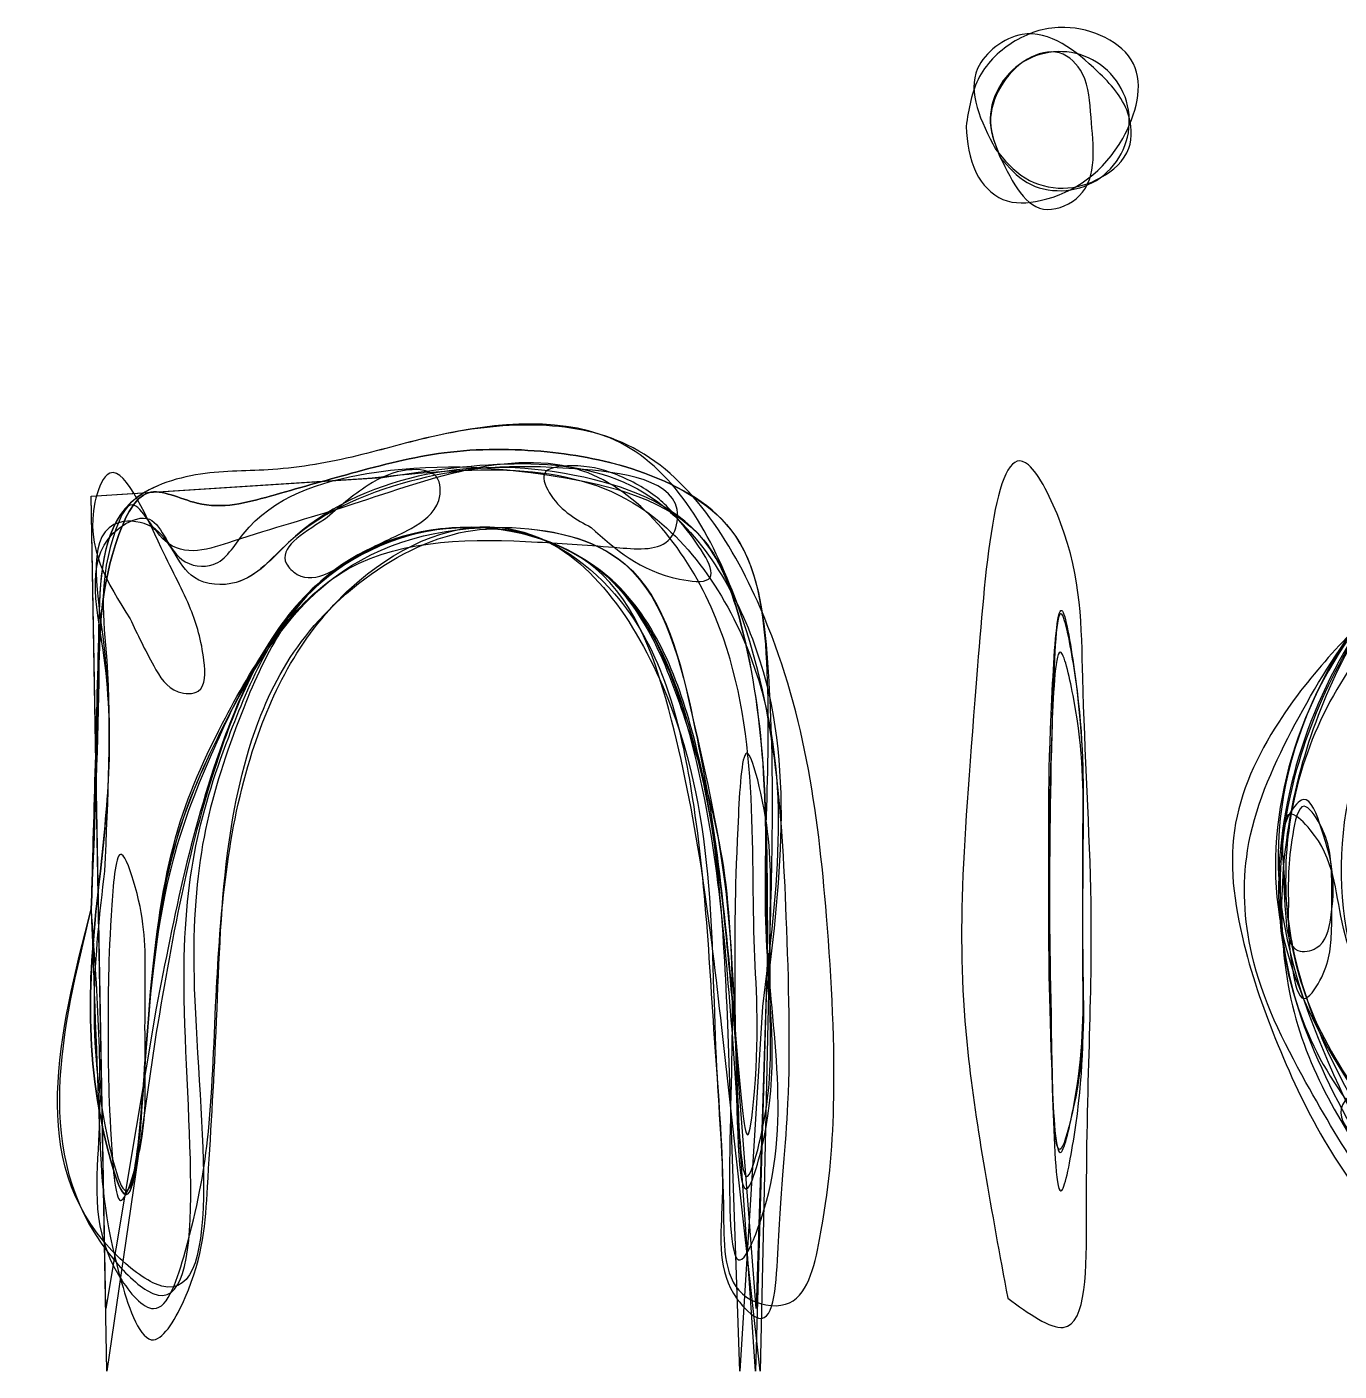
# Model space of a CAD drawing. Extents: x 0.67 to 2.28, y 0.8 to 1.63.
# Drawn here: x 1.2393 to 1.458, y 0.8698 to 1.0938 of the extents above; entities that cross this region are included whole.
import ezdxf

# ---------------------------------------------------------------- set-up
doc = ezdxf.new("R2010")
doc.units = 0
doc.layers.get('0').update_dxf_attribs({"linetype": 'CONTINUOUS'})

msp = doc.modelspace()

# ---------------------------------------------------------------- linework, layer by layer
at = {"color": 7}
for points in [[(1.395833, 1.077257)], [(1.400718, 1.07344)], [(1.400718, 1.07344)], [(1.401487, 1.072197)], [(1.401487, 1.072197)], [(1.401592, 1.072027)], [(1.401592, 1.072027)], [(1.288889, 1.011709)], [(1.333333, 1.010417)], [(1.256495, 0.995194)], [(1.251551, 0.953125)], [(1.251551, 0.953125)], [(1.251551, 0.953125)], [(1.252214, 0.953125)], [(1.409669, 0.953125)], [(1.409669, 0.953125)], [(1.409669, 0.953125)], [(1.409669, 0.953125)], [(1.409669, 0.953125)], [(1.448739, 0.953993)], [(1.409584, 0.947917)], [(1.409752, 0.947917)], [(1.409752, 0.947917)], [(1.409752, 0.947917)], [(1.409752, 0.947917)], [(1.449561, 0.947917)], [(1.25, 0.947269)], [(1.25, 0.946795)], [(1.25, 0.946795)], [(1.25, 0.946654)], [(1.357288, 0.9375)], [(1.357288, 0.9375)], [(1.252837, 0.927083)], [(1.402778, 0.881944)], [(1.402778, 0.881944)]]:
    msp.add_lwpolyline(points, close=True, dxfattribs=at)
for points in [[(1.251308, 0.942708), (1.250017, 1.015625), (1.298546, 1.018758)], [(1.260864, 0.930287), (1.25245, 0.880208), (1.251234, 0.947917), (1.250017, 1.015625), (1.295347, 1.018543)], [(1.260602, 0.924674), (1.252599, 0.869792), (1.251308, 0.942708)], [(1.363052, 0.94044), (1.36152, 0.869792), (1.35513, 0.927084)], [(1.362706, 0.938021), (1.360828, 0.880209), (1.356831, 0.932028)], [(1.362497, 0.932292), (1.36073, 0.869792), (1.356824, 0.926768)], [(1.361891, 0.930566), (1.358106, 0.869792), (1.356136, 0.927604)]]:
    msp.add_lwpolyline(points, dxfattribs=at)
for points, knots in [([(1.395833, 1.077257), (1.396287, 1.080162), (1.397181, 1.085894), (1.403812, 1.092143), (1.413481, 1.095124), (1.426836, 1.089162), (1.42242, 1.072484), (1.412252, 1.064829), (1.40162, 1.064136), (1.396508, 1.069804), (1.396075, 1.074589), (1.395833, 1.077257)], [0, 0, 0, 0, 0.00861, 0.016989, 0.025599, 0.038505, 0.051097, 0.068297, 0.07453, 0.080815, 0.088741, 0.088741, 0.088741, 0.088741]), ([(1.400718, 1.07344), (1.398339, 1.078153), (1.394347, 1.086063), (1.406838, 1.095651), (1.416853, 1.087721), (1.423159, 1.080779), (1.423858, 1.072922), (1.418519, 1.068268), (1.412064, 1.066348), (1.405152, 1.068146), (1.402222, 1.071644), (1.400718, 1.07344)], [0, 0, 0, 0, 0.013775, 0.023114, 0.03709, 0.045669, 0.051557, 0.058322, 0.064859, 0.071398, 0.078292, 0.078292, 0.078292, 0.078292]), ([(1.400718, 1.07344), (1.398339, 1.078153), (1.394347, 1.086063), (1.406838, 1.095651), (1.416853, 1.087721), (1.423159, 1.080779), (1.423858, 1.072922), (1.418519, 1.068268), (1.412064, 1.066348), (1.405152, 1.068146), (1.402222, 1.071644), (1.400718, 1.07344)], [0, 0, 0, 0, 0.013775, 0.023114, 0.03709, 0.045669, 0.051557, 0.058322, 0.064859, 0.071398, 0.078292, 0.078292, 0.078292, 0.078292]), ([(1.401592, 1.072027), (1.400793, 1.073932), (1.399217, 1.077692), (1.400813, 1.083885), (1.405057, 1.088462), (1.411104, 1.090245), (1.417196, 1.088804), (1.421801, 1.084517), (1.423576, 1.078482), (1.42214, 1.072388), (1.417841, 1.067777), (1.411849, 1.066028), (1.405596, 1.067369), (1.402938, 1.07046), (1.401592, 1.072027)], [0, 0, 0, 0, 0.006055, 0.011948, 0.018003, 0.024058, 0.029951, 0.036006, 0.042061, 0.047954, 0.054009, 0.060064, 0.065957, 0.072012, 0.072012, 0.072012, 0.072012]), ([(1.401592, 1.072027), (1.400793, 1.073932), (1.399217, 1.077692), (1.400813, 1.083885), (1.405057, 1.088462), (1.411104, 1.090245), (1.417196, 1.088804), (1.421801, 1.084517), (1.423576, 1.078482), (1.42214, 1.072388), (1.417841, 1.067777), (1.411849, 1.066028), (1.405596, 1.067369), (1.402938, 1.07046), (1.401592, 1.072027)], [0, 0, 0, 0, 0.006055, 0.011948, 0.018003, 0.024058, 0.029951, 0.036006, 0.042061, 0.047954, 0.054009, 0.060064, 0.065957, 0.072012, 0.072012, 0.072012, 0.072012]), ([(1.401487, 1.072197), (1.400727, 1.074103), (1.399198, 1.077939), (1.401274, 1.084217), (1.405367, 1.088654), (1.41159, 1.090582), (1.416359, 1.085471), (1.416567, 1.077051), (1.418227, 1.066524), (1.406789, 1.06138), (1.403616, 1.067854), (1.401487, 1.072197)], [0, 0, 0, 0, 0.00599, 0.012053, 0.018514, 0.023952, 0.02911, 0.036537, 0.049721, 0.055519, 0.067341, 0.067341, 0.067341, 0.067341]), ([(1.401487, 1.072197), (1.400727, 1.074103), (1.399198, 1.077939), (1.401274, 1.084217), (1.405367, 1.088654), (1.41159, 1.090582), (1.416359, 1.085471), (1.416567, 1.077051), (1.418227, 1.066524), (1.406789, 1.06138), (1.403616, 1.067854), (1.401487, 1.072197)], [0, 0, 0, 0, 0.00599, 0.012053, 0.018514, 0.023952, 0.02911, 0.036537, 0.049721, 0.055519, 0.067341, 0.067341, 0.067341, 0.067341]), ([(1.465968, 0.893229), (1.462751, 0.897498), (1.455765, 0.906769), (1.448099, 0.92266), (1.441709, 0.940336), (1.438536, 0.959967), (1.448622, 0.981538), (1.469555, 1.002527), (1.49358, 1.025684), (1.530849, 1.033282), (1.551965, 1.020423), (1.57902, 1.002819), (1.558086, 0.988534), (1.540026, 1.001015), (1.521233, 1.009094), (1.502721, 1.006845), (1.485197, 0.992054), (1.469796, 0.96685), (1.467478, 0.933819), (1.478622, 0.907582), (1.498328, 0.898774), (1.516904, 0.897719), (1.539512, 0.899706), (1.555294, 0.906566), (1.573977, 0.902072), (1.556051, 0.883468), (1.534381, 0.875156), (1.496087, 0.873867), (1.47561, 0.887031), (1.465968, 0.893229)], [0, 0, 0, 0, 0.016011, 0.034767, 0.052541, 0.0727, 0.092211, 0.12106, 0.161594, 0.191356, 0.223854, 0.24569, 0.256064, 0.283381, 0.303338, 0.31763, 0.336455, 0.369953, 0.403609, 0.433215, 0.447567, 0.465863, 0.488935, 0.513645, 0.521167, 0.533441, 0.565633, 0.603825, 0.637813, 0.637813, 0.637813, 0.637813]), ([(1.25, 0.946654), (1.250434, 0.961456), (1.251071, 0.983158), (1.251687, 1.014673), (1.268208, 1.020028), (1.280933, 1.019659), (1.294181, 1.022062), (1.312482, 1.027509), (1.341893, 1.030138), (1.363352, 0.990936), (1.365803, 0.953916), (1.36681, 0.914912), (1.364673, 0.898388), (1.363897, 0.875245), (1.354089, 0.884928), (1.355929, 0.899915), (1.353291, 0.928742), (1.352104, 0.963499), (1.342752, 0.998146), (1.316948, 1.015193), (1.289345, 1.001051), (1.273601, 0.970534), (1.270839, 0.938426), (1.270022, 0.909012), (1.267194, 0.89439), (1.261819, 0.876533), (1.249685, 0.890675), (1.252392, 0.913048), (1.250922, 0.933706), (1.25, 0.946654)], [0, 0, 0, 0, 0.046702, 0.068473, 0.081114, 0.093176, 0.107394, 0.120797, 0.151667, 0.184661, 0.237757, 0.268823, 0.292893, 0.305092, 0.309877, 0.32525, 0.349127, 0.3969, 0.430286, 0.452404, 0.479029, 0.511025, 0.552334, 0.576185, 0.595222, 0.606057, 0.613723, 0.636686, 0.675251, 0.675251, 0.675251, 0.675251]), ([(1.25, 0.947269), (1.250422, 0.961939), (1.25104, 0.983459), (1.25174, 1.014737), (1.268216, 1.020019), (1.280934, 1.019664), (1.294171, 1.022046), (1.312941, 1.027712), (1.343139, 1.029379), (1.367268, 0.991574), (1.372548, 0.953061), (1.374398, 0.916303), (1.372677, 0.896437), (1.368764, 0.879291), (1.355316, 0.882095), (1.355702, 0.901079), (1.352788, 0.933021), (1.35485, 0.974923), (1.323226, 1.019844), (1.289267, 1.000242), (1.276639, 0.977671), (1.271658, 0.954015), (1.271092, 0.927919), (1.269485, 0.90212), (1.268594, 0.886499), (1.25965, 0.870641), (1.252102, 0.892337), (1.251269, 0.912435), (1.25047, 0.934359), (1.25, 0.947269)], [0, 0, 0, 0, 0.046282, 0.067893, 0.080517, 0.092579, 0.106797, 0.1202, 0.152365, 0.187308, 0.239934, 0.271703, 0.293984, 0.306148, 0.312764, 0.326849, 0.353139, 0.415891, 0.450889, 0.488512, 0.505875, 0.529529, 0.559393, 0.585292, 0.604112, 0.612888, 0.623851, 0.649749, 0.686838, 0.686838, 0.686838, 0.686838]), ([(1.481552, 0.881976), (1.478495, 0.88415), (1.470907, 0.889547), (1.461589, 0.9023), (1.451587, 0.918987), (1.442581, 0.936958), (1.441486, 0.958198), (1.452506, 0.983025), (1.471745, 1.010945), (1.507699, 1.029059), (1.539199, 1.025491), (1.557722, 1.015786), (1.5676, 1.008319), (1.568168, 0.998737), (1.562863, 0.992901), (1.554594, 0.993109), (1.542922, 1.006287), (1.513044, 1.016217), (1.477496, 0.990509), (1.466027, 0.95256), (1.471447, 0.9149), (1.502171, 0.895252), (1.534963, 0.898255), (1.555282, 0.906528), (1.573994, 0.902097), (1.558683, 0.886221), (1.541804, 0.877848), (1.511311, 0.873965), (1.49154, 0.879286), (1.481552, 0.881974)], [0, 0, 0, 0, 0.011199, 0.027805, 0.046689, 0.06989, 0.087202, 0.108411, 0.150035, 0.186791, 0.22338, 0.239314, 0.250558, 0.257893, 0.265414, 0.271308, 0.280373, 0.316134, 0.353899, 0.397675, 0.431104, 0.459089, 0.497975, 0.522685, 0.530207, 0.542481, 0.566548, 0.597009, 0.628104, 0.628104, 0.628104, 0.628104]), ([(1.469364, 0.895219), (1.457876, 0.91649), (1.435605, 0.957727), (1.476194, 1.024318), (1.532404, 1.028471), (1.557923, 1.012797), (1.565977, 1.006824), (1.568403, 0.997886), (1.560155, 0.995083), (1.551629, 0.997175), (1.540897, 1.002716), (1.528714, 1.009549), (1.512383, 1.009234), (1.492865, 1.002022), (1.471094, 0.986412), (1.462009, 0.955194), (1.469871, 0.929277), (1.482207, 0.909404), (1.502009, 0.901416), (1.523755, 0.899631), (1.556145, 0.905663), (1.555147, 0.875183), (1.52552, 0.877769), (1.503525, 0.876123), (1.483963, 0.88261), (1.474284, 0.89097), (1.469365, 0.895219)], [0, 0, 0, 0, 0.068135, 0.132088, 0.197002, 0.211061, 0.221366, 0.22739, 0.233413, 0.242464, 0.254168, 0.269382, 0.283605, 0.301329, 0.331702, 0.359926, 0.392388, 0.410604, 0.428013, 0.452535, 0.483623, 0.494186, 0.526269, 0.546793, 0.565606, 0.585051, 0.585051, 0.585051, 0.585051]), ([(1.252214, 0.953125), (1.2528, 0.96515), (1.253752, 0.984702), (1.250854, 1.003039), (1.257125, 1.017157), (1.262449, 1.00421), (1.277084, 1.009416), (1.29788, 1.015061), (1.331613, 1.028586), (1.362336, 0.990411), (1.35928, 0.949237), (1.361647, 0.925222), (1.359269, 0.903986), (1.355516, 0.948544), (1.353596, 0.965239), (1.343952, 1.006677), (1.315504, 1.012465), (1.287052, 1.00505), (1.266609, 0.968462), (1.259762, 0.946794), (1.257394, 0.890851), (1.248738, 0.922855), (1.250603, 0.939097), (1.252214, 0.953125)], [0, 0, 0, 0, 0.035096, 0.057062, 0.061707, 0.070008, 0.081343, 0.100997, 0.140962, 0.172155, 0.228093, 0.253321, 0.260488, 0.27319, 0.330393, 0.358527, 0.379607, 0.409287, 0.442215, 0.490356, 0.518519, 0.525708, 0.571242, 0.571242, 0.571242, 0.571242]), ([(1.402778, 0.881944), (1.40012, 0.896286), (1.393339, 0.93287), (1.395899, 0.963845), (1.40134, 1.032455), (1.415132, 1.005214), (1.415003, 0.982468), (1.417685, 0.940725), (1.415527, 0.913978), (1.416107, 0.87223), (1.406297, 0.87938), (1.402778, 0.881944)], [0, 0, 0, 0, 0.041524, 0.105926, 0.140503, 0.151531, 0.177642, 0.21509, 0.267619, 0.286326, 0.296789, 0.296789, 0.296789, 0.296789]), ([(1.402778, 0.881944), (1.40012, 0.896286), (1.393339, 0.93287), (1.395899, 0.963845), (1.40134, 1.032455), (1.415132, 1.005214), (1.415003, 0.982468), (1.417685, 0.940725), (1.415527, 0.913978), (1.416107, 0.87223), (1.406297, 0.87938), (1.402778, 0.881944)], [0, 0, 0, 0, 0.041524, 0.105926, 0.140503, 0.151531, 0.177642, 0.21509, 0.267619, 0.286326, 0.296789, 0.296789, 0.296789, 0.296789]), ([(1.25, 0.946795), (1.250527, 0.959619), (1.251401, 0.980863), (1.251404, 1.002931), (1.25871, 1.018588), (1.269214, 1.012663), (1.280487, 1.015783), (1.293923, 1.019635), (1.309177, 1.023618), (1.325561, 1.023534), (1.342084, 1.020431), (1.360381, 1.01085), (1.364322, 0.978772), (1.360025, 0.940853), (1.367331, 0.908274), (1.354862, 0.878379), (1.358876, 0.944677), (1.353035, 0.966818), (1.340159, 1.004701), (1.312053, 1.013236), (1.284626, 1.003628), (1.269843, 0.969527), (1.262134, 0.939837), (1.270791, 0.870797), (1.239216, 0.90279), (1.244996, 0.926375), (1.25, 0.946795)], [0, 0, 0, 0, 0.037833, 0.062673, 0.071172, 0.079489, 0.091708, 0.105786, 0.121623, 0.138768, 0.154236, 0.172561, 0.195453, 0.242971, 0.289813, 0.293726, 0.330577, 0.380215, 0.410263, 0.434805, 0.460257, 0.490793, 0.535135, 0.584065, 0.59297, 0.650431, 0.650431, 0.650431, 0.650431]), ([(1.25, 0.946795), (1.250527, 0.959619), (1.251401, 0.980863), (1.251404, 1.002931), (1.25871, 1.018588), (1.269214, 1.012663), (1.280487, 1.015783), (1.293923, 1.019635), (1.309177, 1.023619), (1.325561, 1.023532), (1.342088, 1.020439), (1.360412, 1.010786), (1.364165, 0.9788), (1.3635, 0.955882), (1.363052, 0.94044)], [0, 0, 0, 0, 0.037833, 0.062673, 0.071172, 0.079489, 0.091708, 0.105786, 0.121623, 0.138768, 0.154236, 0.172572, 0.19554, 0.242984, 0.242984, 0.242984, 0.242984]), ([(1.295347, 1.018543), (1.311649, 1.02025), (1.339786, 1.023195), (1.368392, 0.9809), (1.364423, 0.950177), (1.361891, 0.930566)], [0, 0, 0, 0, 0.045152, 0.077931, 0.135774, 0.135774, 0.135774, 0.135774]), ([(1.298546, 1.018758), (1.314481, 1.021075), (1.341457, 1.024998), (1.368701, 0.982801), (1.36497, 0.952425), (1.362497, 0.932292)], [0, 0, 0, 0, 0.043736, 0.07404, 0.133609, 0.133609, 0.133609, 0.133609]), ([(1.46875, 0.895833), (1.460013, 0.910166), (1.442504, 0.93889), (1.453403, 0.989665), (1.486404, 1.024082), (1.526679, 1.022131), (1.551497, 1.019998), (1.571363, 1.000907), (1.561612, 0.993594), (1.553604, 0.995045), (1.541789, 1.004313), (1.519616, 1.013282), (1.488933, 1.002369), (1.471471, 0.979592), (1.46162, 0.957737), (1.462683, 0.93694), (1.47399, 0.920489), (1.485274, 0.90337), (1.505439, 0.895482), (1.528517, 0.897142), (1.548349, 0.903597), (1.568184, 0.888819), (1.539101, 0.878786), (1.519674, 0.873565), (1.48969, 0.878129), (1.475844, 0.889836), (1.46875, 0.895833)], [0, 0, 0, 0, 0.048678, 0.097557, 0.144687, 0.177607, 0.210718, 0.227751, 0.234029, 0.241063, 0.250701, 0.278951, 0.308367, 0.34088, 0.362891, 0.379036, 0.400652, 0.421785, 0.439003, 0.462491, 0.4902, 0.500064, 0.519105, 0.548406, 0.574711, 0.602349, 0.602349, 0.602349, 0.602349]), ([(1.251551, 0.953125), (1.252763, 0.964388), (1.25457, 0.981183), (1.248637, 1.012502), (1.262986, 1.010925), (1.264762, 1.001085), (1.276221, 1.000316), (1.285484, 1.012054), (1.304891, 1.020879), (1.32972, 1.020817), (1.352498, 1.012442), (1.359814, 0.991025), (1.362996, 0.967619), (1.362012, 0.937046), (1.364851, 0.91633), (1.35778, 0.893538), (1.357594, 0.948186), (1.353253, 0.964905), (1.344099, 1.006551), (1.315541, 1.012507), (1.287047, 1.005037), (1.266641, 0.968482), (1.259567, 0.9466), (1.25759, 0.890118), (1.248067, 0.922263), (1.249934, 0.938801), (1.251551, 0.953125)], [0, 0, 0, 0, 0.039126, 0.058343, 0.06376, 0.0748, 0.081774, 0.092758, 0.117043, 0.143092, 0.167133, 0.182471, 0.207594, 0.23906, 0.271403, 0.276554, 0.297743, 0.35463, 0.382878, 0.404081, 0.433761, 0.466689, 0.51483, 0.543613, 0.550764, 0.597012, 0.597012, 0.597012, 0.597012]), ([(1.251551, 0.953125), (1.252763, 0.964388), (1.25457, 0.981182), (1.248636, 1.012502), (1.262987, 1.010925), (1.264757, 1.001089), (1.276234, 1.000306), (1.285283, 1.012055), (1.305847, 1.019953), (1.325113, 1.021339), (1.349893, 1.018143), (1.346366, 1.006332), (1.335631, 1.007254), (1.319212, 1.008452), (1.289627, 1.008815), (1.266627, 0.970049), (1.259706, 0.948213), (1.257587, 0.890125), (1.24807, 0.922257), (1.249936, 0.938798), (1.251551, 0.953125)], [0, 0, 0, 0, 0.039126, 0.058343, 0.06376, 0.0748, 0.081774, 0.092758, 0.116694, 0.142975, 0.161865, 0.165799, 0.174353, 0.188113, 0.219877, 0.253106, 0.30392, 0.332703, 0.339854, 0.386102, 0.386102, 0.386102, 0.386102]), ([(1.251551, 0.953125), (1.252778, 0.964689), (1.25469, 0.982711), (1.248287, 1.007822), (1.26134, 1.013742), (1.263033, 1.004413), (1.271588, 1.00325), (1.277888, 1.01488), (1.299141, 1.021432), (1.325115, 1.020372), (1.352166, 1.013577), (1.359838, 0.991018), (1.362772, 0.967524), (1.362729, 0.948576), (1.362706, 0.938021)], [0, 0, 0, 0, 0.036808, 0.057362, 0.062216, 0.07121, 0.07653, 0.083654, 0.10661, 0.137956, 0.164904, 0.180223, 0.205295, 0.236824, 0.236824, 0.236824, 0.236824]), ([(1.256495, 0.995194), (1.252738, 1.001128), (1.248055, 1.008523), (1.254034, 1.02433), (1.261688, 1.006338), (1.266529, 0.997795), (1.268882, 0.990052), (1.269196, 0.982548), (1.26315, 0.982668), (1.259804, 0.988241), (1.257731, 0.992597), (1.256495, 0.995194)], [0, 0, 0, 0, 0.020266, 0.025258, 0.04039, 0.051746, 0.06061, 0.065758, 0.069107, 0.075059, 0.083849, 0.083849, 0.083849, 0.083849]), ([(1.288889, 1.011709), (1.291246, 1.013753), (1.295432, 1.017383), (1.301665, 1.020407), (1.308266, 1.019869), (1.308437, 1.013518), (1.302334, 1.009333), (1.294673, 1.006577), (1.286631, 1.00005), (1.280224, 1.006337), (1.285054, 1.009331), (1.288889, 1.011709)], [0, 0, 0, 0, 0.009251, 0.016431, 0.021271, 0.025201, 0.031753, 0.041413, 0.0523, 0.054814, 0.064504, 0.064504, 0.064504, 0.064504]), ([(1.333333, 1.010417), (1.330919, 1.011717), (1.327446, 1.013588), (1.324291, 1.020297), (1.331612, 1.020998), (1.337241, 1.019647), (1.344401, 1.015907), (1.348904, 1.010697), (1.356194, 1.000755), (1.342525, 1.002163), (1.337357, 1.006804), (1.333333, 1.010417)], [0, 0, 0, 0, 0.008536, 0.012277, 0.017038, 0.024296, 0.032003, 0.039195, 0.048678, 0.05353, 0.07059, 0.07059, 0.07059, 0.07059]), ([(1.475363, 0.896589), (1.462802, 0.912522), (1.438623, 0.94319), (1.458913, 1.004859), (1.502693, 1.022759), (1.533593, 1.020033), (1.546013, 1.016872), (1.558406, 1.013305), (1.555081, 1.003692), (1.541737, 1.00601), (1.525721, 1.00657), (1.505567, 1.011169), (1.485088, 1.00299), (1.470205, 0.981376), (1.457854, 0.951686), (1.466224, 0.914085), (1.490442, 0.89471), (1.511888, 0.886704), (1.528785, 0.886166), (1.541295, 0.893404), (1.550871, 0.898317), (1.559041, 0.90167), (1.565367, 0.894489), (1.552303, 0.88383), (1.537795, 0.878089), (1.519584, 0.873124), (1.503727, 0.878311), (1.490124, 0.885851), (1.480506, 0.892848), (1.475363, 0.896589)], [0, 0, 0, 0, 0.057567, 0.110804, 0.167096, 0.185731, 0.200984, 0.210284, 0.214877, 0.225341, 0.243266, 0.267286, 0.284154, 0.305983, 0.343943, 0.37792, 0.413107, 0.431825, 0.446335, 0.462097, 0.473382, 0.480677, 0.484756, 0.497304, 0.51673, 0.538535, 0.549439, 0.566027, 0.58509, 0.58509, 0.58509, 0.58509]), ([(1.475363, 0.896589), (1.466522, 0.905701), (1.449195, 0.923559), (1.446095, 0.963795), (1.459586, 0.993094), (1.476331, 1.013469), (1.496364, 1.020394), (1.517359, 1.019288), (1.536943, 1.01624), (1.552911, 1.010118), (1.559684, 1.001928), (1.564913, 0.991701), (1.556361, 0.989594), (1.54814, 1.004576), (1.525238, 1.012127), (1.494504, 1.007525), (1.46544, 0.980785), (1.455249, 0.934137), (1.486222, 0.886934), (1.527649, 0.890072), (1.548545, 0.89854), (1.55785, 0.901452), (1.565725, 0.894744), (1.552015, 0.883495), (1.537772, 0.878187), (1.519539, 0.87312), (1.50373, 0.878316), (1.490123, 0.885849), (1.480506, 0.892847), (1.475363, 0.896589)], [0, 0, 0, 0, 0.037079, 0.072666, 0.112613, 0.131987, 0.149737, 0.173767, 0.194127, 0.210249, 0.221451, 0.230253, 0.23311, 0.243725, 0.272751, 0.301687, 0.332912, 0.385617, 0.43148, 0.479595, 0.492813, 0.50173, 0.506275, 0.518696, 0.538135, 0.559824, 0.570727, 0.587315, 0.606378, 0.606378, 0.606378, 0.606378]), ([(1.46875, 0.895833), (1.461879, 0.905572), (1.44784, 0.925471), (1.447606, 0.96418), (1.459789, 0.993587), (1.476359, 1.01346), (1.496354, 1.020397), (1.517362, 1.019287), (1.536943, 1.016241), (1.552911, 1.010117), (1.559684, 1.001929), (1.564913, 0.991698), (1.55636, 0.989599), (1.545148, 1.009833), (1.505654, 1.015553), (1.465874, 0.984331), (1.457877, 0.936847), (1.479489, 0.90268), (1.510278, 0.887509), (1.536653, 0.893077), (1.550987, 0.900194), (1.559396, 0.902454), (1.563765, 0.896771), (1.559888, 0.890629), (1.554308, 0.885296), (1.540075, 0.87808), (1.518522, 0.873576), (1.489981, 0.878126), (1.475943, 0.889835), (1.46875, 0.895833)], [0, 0, 0, 0, 0.035053, 0.071618, 0.109892, 0.129266, 0.147016, 0.171045, 0.191406, 0.207527, 0.21873, 0.227532, 0.230389, 0.241004, 0.285612, 0.330842, 0.38109, 0.413917, 0.446056, 0.477903, 0.489129, 0.496266, 0.500705, 0.50687, 0.515119, 0.524564, 0.553866, 0.580171, 0.607809, 0.607809, 0.607809, 0.607809]), ([(1.46875, 0.895833), (1.461879, 0.905572), (1.44784, 0.925471), (1.447606, 0.96418), (1.459789, 0.993587), (1.476359, 1.01346), (1.496354, 1.020397), (1.517362, 1.019287), (1.536943, 1.016241), (1.552911, 1.010118), (1.559684, 1.001928), (1.564913, 0.991701), (1.55636, 0.989593), (1.548189, 1.004516), (1.525401, 1.011892), (1.495097, 1.007858), (1.465511, 0.981587), (1.457208, 0.933915), (1.4885, 0.886493), (1.530384, 0.889854), (1.549848, 0.89939), (1.558527, 0.902197), (1.563954, 0.896928), (1.55981, 0.890565), (1.554334, 0.885318), (1.540049, 0.878058), (1.51853, 0.873583), (1.489979, 0.878124), (1.475942, 0.889834), (1.46875, 0.895833)], [0, 0, 0, 0, 0.035053, 0.071618, 0.109892, 0.129266, 0.147016, 0.171045, 0.191406, 0.207527, 0.21873, 0.227532, 0.230389, 0.241004, 0.269806, 0.298591, 0.329013, 0.382245, 0.429673, 0.477311, 0.489397, 0.497394, 0.501838, 0.508003, 0.516252, 0.525697, 0.554999, 0.581304, 0.608942, 0.608942, 0.608942, 0.608942]), ([(1.473485, 0.900568), (1.464957, 0.910688), (1.449098, 0.929509), (1.447696, 0.96827), (1.466302, 0.999942), (1.499508, 1.018169), (1.527805, 1.022394), (1.557732, 1.019105), (1.557376, 1.003435), (1.544033, 1.004887), (1.519117, 1.009458), (1.464931, 1.002066), (1.45002, 0.93077), (1.491482, 0.893352), (1.515115, 0.88572), (1.526865, 0.876661), (1.513982, 0.874372), (1.503702, 0.879108), (1.487852, 0.887498), (1.47842, 0.896079), (1.473485, 0.900568)], [0, 0, 0, 0, 0.038698, 0.071971, 0.1088, 0.143719, 0.179011, 0.204316, 0.209057, 0.217986, 0.234518, 0.295454, 0.349388, 0.414552, 0.4315, 0.43829, 0.444772, 0.458111, 0.476405, 0.496477, 0.496477, 0.496477, 0.496477]), ([(1.35513, 0.927084), (1.353195, 0.943899), (1.350204, 0.969903), (1.338551, 1.005324), (1.311886, 1.012892), (1.285524, 1.004468), (1.270955, 0.97095), (1.263637, 0.940633), (1.273603, 0.873149), (1.238435, 0.901423), (1.244649, 0.9258), (1.25, 0.946795)], [0, 0, 0, 0, 0.051886, 0.08024, 0.102159, 0.127434, 0.156856, 0.200813, 0.250497, 0.259674, 0.316661, 0.316661, 0.316661, 0.316661]), ([(1.356831, 0.932028), (1.355455, 0.947234), (1.353222, 0.971921), (1.339346, 1.004633), (1.311684, 1.013424), (1.284064, 1.002674), (1.267126, 0.967179), (1.25939, 0.945709), (1.257596, 0.890111), (1.248062, 0.922271), (1.249932, 0.938805), (1.251551, 0.953125)], [0, 0, 0, 0, 0.046218, 0.075034, 0.099165, 0.125063, 0.157739, 0.204291, 0.233074, 0.240224, 0.286472, 0.286472, 0.286472, 0.286472]), ([(1.356824, 0.926768), (1.355527, 0.943066), (1.353445, 0.969231), (1.340103, 1.004264), (1.312043, 1.01345), (1.284142, 1.00285), (1.26792, 0.968152), (1.263368, 0.941105), (1.260602, 0.924674)], [0, 0, 0, 0, 0.049638, 0.079686, 0.104228, 0.129642, 0.162187, 0.212561, 0.212561, 0.212561, 0.212561]), ([(1.356136, 0.927604), (1.355393, 0.943587), (1.354186, 0.969531), (1.34028, 1.004366), (1.312039, 1.013416), (1.284837, 1.003207), (1.268724, 0.970936), (1.263821, 0.945577), (1.260864, 0.930287)], [0, 0, 0, 0, 0.048401, 0.078565, 0.10433, 0.128493, 0.159476, 0.206528, 0.206528, 0.206528, 0.206528]), ([(1.409668, 0.953125), (1.409576, 0.961406), (1.409448, 0.972903), (1.411373, 1.002457), (1.41531, 0.978618), (1.415425, 0.96332), (1.415082, 0.936154), (1.415807, 0.920991), (1.410581, 0.90117), (1.409955, 0.93324), (1.409786, 0.944981), (1.409669, 0.953125)], [0, 0, 0, 0, 0.031349, 0.043522, 0.05354, 0.077986, 0.104182, 0.126556, 0.133808, 0.148002, 0.180127, 0.180127, 0.180127, 0.180127]), ([(1.409668, 0.953125), (1.409576, 0.961406), (1.409448, 0.972903), (1.411373, 1.002457), (1.41531, 0.978618), (1.415425, 0.96332), (1.415082, 0.936154), (1.415807, 0.920991), (1.410581, 0.90117), (1.409955, 0.93324), (1.409786, 0.944981), (1.409669, 0.953125)], [0, 0, 0, 0, 0.031349, 0.043522, 0.05354, 0.077986, 0.104182, 0.126556, 0.133808, 0.148002, 0.180127, 0.180127, 0.180127, 0.180127]), ([(1.409668, 0.953125), (1.409576, 0.961406), (1.409448, 0.972903), (1.411373, 1.002457), (1.41531, 0.978618), (1.415425, 0.96332), (1.415082, 0.936154), (1.415807, 0.920991), (1.410581, 0.90117), (1.409955, 0.93324), (1.409786, 0.944981), (1.409669, 0.953125)], [0, 0, 0, 0, 0.031349, 0.043522, 0.05354, 0.077986, 0.104182, 0.126556, 0.133808, 0.148002, 0.180127, 0.180127, 0.180127, 0.180127]), ([(1.409668, 0.953125), (1.409576, 0.961406), (1.409448, 0.972903), (1.411373, 1.002457), (1.41531, 0.978618), (1.415425, 0.96332), (1.415082, 0.936154), (1.415807, 0.920991), (1.410581, 0.90117), (1.409955, 0.93324), (1.409786, 0.944981), (1.409669, 0.953125)], [0, 0, 0, 0, 0.031349, 0.043522, 0.05354, 0.077986, 0.104182, 0.126556, 0.133808, 0.148002, 0.180127, 0.180127, 0.180127, 0.180127]), ([(1.409668, 0.953125), (1.409576, 0.961406), (1.409448, 0.972903), (1.411373, 1.002457), (1.41531, 0.978618), (1.415425, 0.96332), (1.415082, 0.936154), (1.415807, 0.920991), (1.410581, 0.90117), (1.409955, 0.93324), (1.409786, 0.944981), (1.409669, 0.953125)], [0, 0, 0, 0, 0.031349, 0.043522, 0.05354, 0.077986, 0.104182, 0.126556, 0.133808, 0.148002, 0.180127, 0.180127, 0.180127, 0.180127]), ([(1.409752, 0.947917), (1.409756, 0.956698), (1.409762, 0.969123), (1.411075, 1.002183), (1.415543, 0.978733), (1.415272, 0.962504), (1.415272, 0.933329), (1.415543, 0.9171), (1.411075, 0.89365), (1.409762, 0.926711), (1.409756, 0.939136), (1.409752, 0.947917)], [0, 0, 0, 0, 0.034003, 0.048114, 0.057317, 0.08239, 0.110457, 0.135531, 0.144734, 0.158844, 0.192848, 0.192848, 0.192848, 0.192848]), ([(1.409752, 0.947917), (1.409756, 0.956698), (1.409762, 0.969123), (1.411075, 1.002183), (1.415543, 0.978733), (1.415272, 0.962504), (1.415272, 0.933329), (1.415543, 0.9171), (1.411075, 0.89365), (1.409762, 0.926711), (1.409756, 0.939136), (1.409752, 0.947917)], [0, 0, 0, 0, 0.034003, 0.048114, 0.057317, 0.08239, 0.110457, 0.135531, 0.144734, 0.158844, 0.192848, 0.192848, 0.192848, 0.192848]), ([(1.409752, 0.947917), (1.409756, 0.956698), (1.409762, 0.969123), (1.411075, 1.002183), (1.415543, 0.978733), (1.415272, 0.962504), (1.415272, 0.933329), (1.415543, 0.9171), (1.411075, 0.89365), (1.409762, 0.926711), (1.409756, 0.939136), (1.409752, 0.947917)], [0, 0, 0, 0, 0.034003, 0.048114, 0.057317, 0.08239, 0.110457, 0.135531, 0.144734, 0.158844, 0.192848, 0.192848, 0.192848, 0.192848]), ([(1.409752, 0.947917), (1.409756, 0.956698), (1.409762, 0.969123), (1.411075, 1.002183), (1.415543, 0.978733), (1.415272, 0.962504), (1.415272, 0.933329), (1.415543, 0.9171), (1.411075, 0.89365), (1.409762, 0.926711), (1.409756, 0.939136), (1.409752, 0.947917)], [0, 0, 0, 0, 0.034003, 0.048114, 0.057317, 0.08239, 0.110457, 0.135531, 0.144734, 0.158844, 0.192848, 0.192848, 0.192848, 0.192848]), ([(1.409584, 0.947917), (1.409586, 0.955557), (1.409589, 0.966375), (1.410955, 0.994933), (1.415516, 0.974713), (1.415267, 0.960534), (1.415267, 0.935299), (1.415516, 0.92112), (1.410955, 0.9009), (1.409589, 0.929458), (1.409586, 0.940276), (1.409584, 0.947917)], [0, 0, 0, 0, 0.029471, 0.041727, 0.049784, 0.07153, 0.095855, 0.117601, 0.125658, 0.137914, 0.167385, 0.167385, 0.167385, 0.167385]), ([(1.357288, 0.9375), (1.357286, 0.944007), (1.357284, 0.953231), (1.358723, 0.977263), (1.363379, 0.960297), (1.363169, 0.948143), (1.363169, 0.926857), (1.363379, 0.914703), (1.358723, 0.897737), (1.357284, 0.921769), (1.357286, 0.930993), (1.357288, 0.9375)], [0, 0, 0, 0, 0.02494, 0.035348, 0.04228, 0.060703, 0.081286, 0.099709, 0.106641, 0.117049, 0.141989, 0.141989, 0.141989, 0.141989]), ([(1.357288, 0.9375), (1.357286, 0.944007), (1.357284, 0.953231), (1.358723, 0.977263), (1.363379, 0.960297), (1.363169, 0.948143), (1.363169, 0.926857), (1.363379, 0.914703), (1.358723, 0.897737), (1.357284, 0.921769), (1.357286, 0.930993), (1.357288, 0.9375)], [0, 0, 0, 0, 0.02494, 0.035348, 0.04228, 0.060703, 0.081286, 0.099709, 0.106641, 0.117049, 0.141989, 0.141989, 0.141989, 0.141989]), ([(1.448739, 0.953993), (1.448423, 0.956943), (1.447997, 0.960911), (1.452852, 0.966789), (1.455628, 0.958619), (1.457261, 0.953048), (1.456926, 0.946019), (1.455609, 0.940184), (1.449834, 0.939149), (1.448883, 0.946725), (1.448795, 0.95117), (1.448739, 0.953993)], [0, 0, 0, 0, 0.008941, 0.012024, 0.017649, 0.025625, 0.032804, 0.038398, 0.041486, 0.046777, 0.055982, 0.055982, 0.055982, 0.055982]), ([(1.449561, 0.947917), (1.449517, 0.951139), (1.449452, 0.955792), (1.451587, 0.965902), (1.456378, 0.959029), (1.456846, 0.952618), (1.456846, 0.943215), (1.456378, 0.936805), (1.451587, 0.929932), (1.449452, 0.940042), (1.449517, 0.944695), (1.449561, 0.947917)], [0, 0, 0, 0, 0.011356, 0.0164, 0.020393, 0.028956, 0.038311, 0.046874, 0.050867, 0.055911, 0.067267, 0.067267, 0.067267, 0.067267]), ([(1.464132, 0.908568), (1.461302, 0.913256), (1.455608, 0.922689), (1.450096, 0.938859), (1.449011, 0.949089), (1.447961, 0.965374), (1.457225, 0.956378), (1.457506, 0.944034), (1.464663, 0.927826), (1.471145, 0.912884), (1.478977, 0.901458), (1.484137, 0.893933), (1.488552, 0.888748), (1.485555, 0.883603), (1.47902, 0.890961), (1.472455, 0.89704), (1.467124, 0.904423), (1.464132, 0.908568)], [0, 0, 0, 0, 0.016631, 0.033461, 0.047385, 0.057241, 0.061243, 0.0775, 0.095398, 0.113034, 0.126785, 0.136082, 0.141945, 0.144355, 0.150438, 0.161939, 0.176654, 0.176654, 0.176654, 0.176654]), ([(1.252837, 0.927083), (1.252829, 0.932469), (1.252816, 0.940117), (1.254363, 0.959589), (1.259108, 0.945913), (1.258976, 0.935746), (1.258976, 0.918421), (1.259108, 0.908254), (1.254363, 0.894578), (1.252816, 0.914049), (1.252829, 0.921698), (1.252837, 0.927083)], [0, 0, 0, 0, 0.020409, 0.028984, 0.034826, 0.049934, 0.066775, 0.081883, 0.087726, 0.096301, 0.116709, 0.116709, 0.116709, 0.116709]), ([(1.467421, 0.903646), (1.46187, 0.907434), (1.455704, 0.911642), (1.463315, 0.919353), (1.470895, 0.905976), (1.480132, 0.900937), (1.485714, 0.894535), (1.490908, 0.889574), (1.485667, 0.882543), (1.476385, 0.893845), (1.470991, 0.899743), (1.467421, 0.903646)], [0, 0, 0, 0, 0.01404, 0.015598, 0.029637, 0.041646, 0.050908, 0.055573, 0.060378, 0.069478, 0.087271, 0.087271, 0.087271, 0.087271]), ([(1.467421, 0.903646), (1.46187, 0.907434), (1.455704, 0.911642), (1.463315, 0.919353), (1.470895, 0.905976), (1.480132, 0.900937), (1.485714, 0.894535), (1.490908, 0.889574), (1.485667, 0.882543), (1.476385, 0.893845), (1.470991, 0.899743), (1.467421, 0.903646)], [0, 0, 0, 0, 0.01404, 0.015598, 0.029637, 0.041646, 0.050908, 0.055573, 0.060378, 0.069478, 0.087271, 0.087271, 0.087271, 0.087271])]:
    msp.add_open_spline(points, degree=3, knots=knots, dxfattribs=at)

doc.saveas('drawing.dxf')
